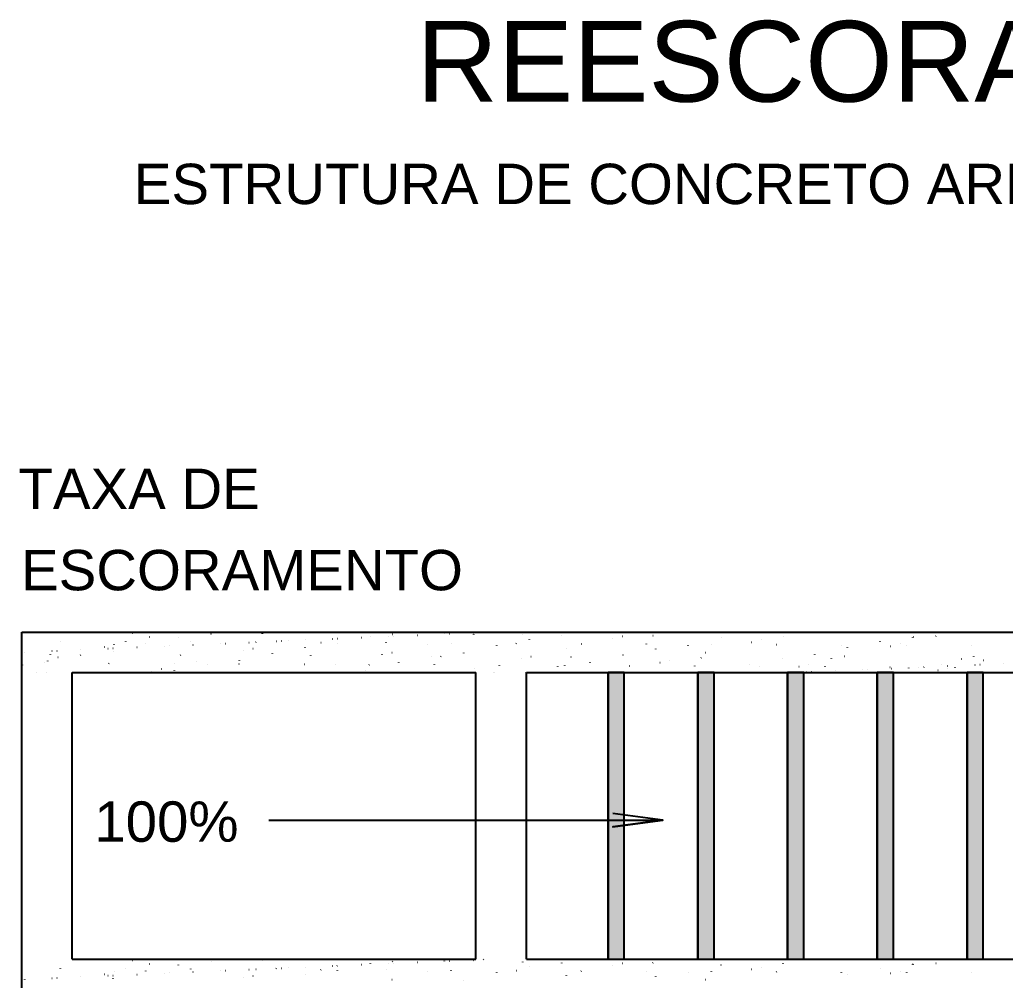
# Model space of a CAD drawing. Header units: millimetres. Extents: x 787 to 8287, y -592 to 17063.
# Drawn here: x 6638.3 to 6882.4, y 13691.1 to 13928.9 of the extents above; entities that cross this region are included whole.
import ezdxf

# ---------------------------------------------------------------- set-up
doc = ezdxf.new("R2010")
doc.units = ezdxf.units.MM
for name, color, linetype in [('1', 1, 'Continuous'), ('10', 10, 'Continuous'), ('6', 6, 'Continuous')]:
    doc.layers.add(name, color=color, linetype=linetype)
doc.styles.get("Standard").update_dxf_attribs({"font": 'arial.ttf'})

msp = doc.modelspace()

# ---------------------------------------------------------------- linework, layer by layer
at = {"layer": '1', "linetype": 'Continuous'}
for p, q in [((6638.82, 13777.34), (7088.82, 13777.34)), ((6638.82, 13767.34), (6638.82, 13777.34)), ((6666.19, 13777.09), (6666.23, 13777.13)), ((6750.65, 13777.2), (6750.7, 13777.21)), ((6753.2, 13777.3), (6753.25, 13777.31)), ((6830.8, 13777.32), (6830.85, 13777.33)), ((6648.44, 13775.04), (6648.47, 13775.08)), ((6664.6, 13775.01), (6664.63, 13775.05)), ((6670.47, 13776.15), (6670.52, 13776.16)), ((6677.69, 13775.86), (6677.69, 13775.91)), ((6680.68, 13774.88), (6680.71, 13774.92)), ((6685.72, 13776.81), (6685.72, 13776.86)), ((6695.1, 13774.78), (6695.15, 13774.78)), ((6696.83, 13774.85), (6696.86, 13774.89)), ((6698.43, 13776.93), (6698.46, 13776.97)), ((6701.85, 13775.07), (6701.9, 13775.08)), ((6703.09, 13775.13), (6703.14, 13775.13)), ((6704.88, 13775.18), (6704.93, 13775.19)), ((6708.99, 13775.39), (6709.04, 13775.39)), ((6712.91, 13774.72), (6712.94, 13774.76)), ((6715.73, 13775.68), (6715.78, 13775.68)), ((6716.98, 13775.73), (6717.03, 13775.74)), ((6722.88, 13775.99), (6722.93, 13775.99)), ((6725.16, 13776.3), (6725.17, 13776.35)), ((6729.06, 13774.69), (6729.09, 13774.73)), ((6729.62, 13776.29), (6729.67, 13776.29)), ((6730.66, 13776.77), (6730.69, 13776.81)), ((6730.87, 13776.34), (6730.92, 13776.34)), ((6736.76, 13776.6), (6736.81, 13776.6)), ((6743.51, 13776.89), (6743.56, 13776.9)), ((6744.76, 13776.95), (6744.81, 13776.95)), ((6750.76, 13776.76), (6750.81, 13776.77)), ((6762.89, 13776.61), (6762.92, 13776.65)), ((6764.56, 13775.43), (6764.57, 13775.48)), ((6772.59, 13776.38), (6772.59, 13776.42)), ((6785.17, 13775.79), (6785.21, 13775.8)), ((6787.61, 13776.34), (6787.65, 13776.35)), ((6795.13, 13776.45), (6795.16, 13776.49)), ((6812.03, 13775.87), (6812.04, 13775.92)), ((6819.57, 13774.83), (6819.62, 13774.84)), ((6822.01, 13775.37), (6822.06, 13775.38)), ((6827.36, 13776.29), (6827.39, 13776.33)), ((6851.43, 13775), (6851.44, 13775.05)), ((6859.46, 13775.94), (6859.47, 13775.99)), ((6859.59, 13776.13), (6859.62, 13776.17)), ((6865.21, 13776.35), (6865.26, 13776.36)), ((6638.82, 13772.32), (6638.82, 13772.32)), ((6638.82, 13772.32), (6638.82, 13772.32)), ((6639.56, 13772.35), (6639.61, 13772.36)), ((6646.3, 13772.65), (6646.35, 13772.65)), ((6647.55, 13772.7), (6647.6, 13772.71)), ((6653.44, 13772.96), (6653.49, 13772.96)), ((6659.24, 13773.66), (6659.29, 13773.67)), ((6660.19, 13773.26), (6660.24, 13773.26)), ((6661.43, 13773.31), (6661.48, 13773.31)), ((6661.45, 13772.56), (6661.45, 13772.61)), ((6661.68, 13774.2), (6661.73, 13774.21)), ((6667.33, 13773.57), (6667.38, 13773.57)), ((6669.59, 13774.4), (6669.6, 13774.45)), ((6674.07, 13773.86), (6674.12, 13773.86)), ((6675.32, 13773.92), (6675.37, 13773.92)), ((6681.22, 13774.17), (6681.27, 13774.18)), ((6687.96, 13774.47), (6688.01, 13774.47)), ((6689.21, 13774.52), (6689.26, 13774.52)), ((6693.65, 13772.69), (6693.7, 13772.7)), ((6696.09, 13773.23), (6696.14, 13773.25)), ((6708.99, 13773.52), (6709, 13773.57)), ((6717.02, 13774.47), (6717.02, 13774.52)), ((6730.5, 13772.27), (6730.55, 13772.28)), ((6739.29, 13774.22), (6739.34, 13774.23)), ((6745.14, 13774.56), (6745.17, 13774.6)), ((6748.32, 13772.13), (6748.33, 13772.18)), ((6756.46, 13773.96), (6756.47, 13774.01)), ((6761.3, 13774.53), (6761.33, 13774.57)), ((6773.69, 13773.25), (6773.74, 13773.26)), ((6777.37, 13774.4), (6777.41, 13774.44)), ((6793.53, 13774.37), (6793.56, 13774.41)), ((6795.86, 13773.09), (6795.87, 13773.14)), ((6803.89, 13774.03), (6803.9, 13774.08)), ((6808.1, 13772.29), (6808.15, 13772.3)), ((6809.61, 13774.24), (6809.64, 13774.28)), ((6825.76, 13774.21), (6825.79, 13774.25)), ((6841.84, 13774.08), (6841.87, 13774.12)), ((6843.34, 13773.53), (6843.34, 13773.58)), ((6853.98, 13773.86), (6854.03, 13773.87)), ((6856.42, 13774.4), (6856.47, 13774.41)), ((6858, 13774.05), (6858.03, 13774.09)), ((6874.07, 13773.92), (6874.1, 13773.96)), ((6644.35, 13769.7), (6644.38, 13769.74)), ((6645.33, 13770.15), (6645.33, 13770.2)), ((6645.95, 13771.79), (6645.98, 13771.83)), ((6647.77, 13771.12), (6647.82, 13771.13)), ((6653.42, 13771.61), (6653.43, 13771.66)), ((6678.18, 13771.63), (6678.21, 13771.67)), ((6682.18, 13770.15), (6682.23, 13770.16)), ((6692.75, 13770.22), (6692.76, 13770.27)), ((6700.89, 13772.06), (6700.9, 13772.11)), ((6710.41, 13771.47), (6710.44, 13771.51)), ((6728.06, 13771.73), (6728.11, 13771.74)), ((6732.2, 13769.72), (6732.2, 13769.76)), ((6740.29, 13771.18), (6740.3, 13771.23)), ((6742.65, 13771.31), (6742.68, 13771.35)), ((6762.47, 13770.76), (6762.52, 13770.77)), ((6764.91, 13771.3), (6764.96, 13771.31)), ((6774.88, 13771.15), (6774.91, 13771.18)), ((6779.62, 13769.79), (6779.63, 13769.84)), ((6787.77, 13771.62), (6787.77, 13771.67)), ((6796.87, 13769.8), (6796.92, 13769.81)), ((6799.31, 13770.34), (6799.36, 13770.35)), ((6807.11, 13770.98), (6807.14, 13771.02)), ((6827.16, 13770.75), (6827.17, 13770.8)), ((6835.19, 13771.69), (6835.2, 13771.74)), ((6839.35, 13770.82), (6839.38, 13770.86)), ((6842.51, 13771.32), (6842.56, 13771.33)), ((6871.58, 13770.66), (6871.61, 13770.7)), ((6874.64, 13771.19), (6874.64, 13771.24)), ((6876.92, 13770.35), (6876.97, 13770.36)), ((6638.82, 13769.13), (6638.82, 13769.13)), ((6638.82, 13696.34), (6638.82, 13767.34)), ((6638.99, 13769.17), (6639.03, 13769.18)), ((6642.53, 13767.34), (6642.53, 13767.34)), ((6642.53, 13767.34), (6642.53, 13767.34)), ((6644.96, 13767.34), (6644.96, 13767.34)), ((6644.96, 13767.34), (6644.96, 13767.34)), ((6651.32, 13767.34), (6751.32, 13767.34)), ((6651.32, 13696.34), (6651.32, 13767.34)), ((6652.86, 13767.34), (6652.86, 13767.34)), ((6652.86, 13767.34), (6652.86, 13767.34)), ((6652.86, 13767.34), (6652.86, 13767.34)), ((6658.71, 13767.34), (6658.71, 13767.34)), ((6660.43, 13769.57), (6660.46, 13769.61)), ((6660.76, 13767.34), (6660.76, 13767.34)), ((6668.66, 13767.34), (6668.66, 13767.34)), ((6668.66, 13767.34), (6668.66, 13767.34)), ((6669.49, 13767.34), (6669.49, 13767.34)), ((6669.49, 13767.34), (6669.49, 13767.34)), ((6669.49, 13767.34), (6669.49, 13767.34)), ((6670.95, 13767.66), (6671, 13767.67)), ((6673.39, 13768.2), (6673.44, 13768.21)), ((6674.89, 13767.34), (6674.89, 13767.34)), ((6674.89, 13767.34), (6674.89, 13767.34)), ((6676.57, 13767.34), (6676.57, 13767.34)), ((6676.57, 13767.34), (6676.57, 13767.34)), ((6676.58, 13769.54), (6676.61, 13769.58)), ((6676.63, 13767.81), (6676.63, 13767.86)), ((6684.47, 13767.34), (6684.47, 13767.34)), ((6684.47, 13767.34), (6684.47, 13767.34)), ((6684.47, 13767.34), (6684.47, 13767.34)), ((6684.72, 13769.27), (6684.73, 13769.32)), ((6691.07, 13767.34), (6691.07, 13767.34)), ((6692.37, 13767.34), (6692.37, 13767.34)), ((6692.66, 13769.41), (6692.69, 13769.45)), ((6700.27, 13767.34), (6700.27, 13767.34)), ((6700.27, 13767.34), (6700.27, 13767.34)), ((6707.24, 13767.34), (6707.24, 13767.34)), ((6707.24, 13767.34), (6707.24, 13767.34)), ((6708.18, 13767.34), (6708.18, 13767.34)), ((6708.18, 13767.34), (6708.18, 13767.34)), ((6708.18, 13767.34), (6708.18, 13767.34)), ((6708.25, 13767.34), (6708.25, 13767.34)), ((6708.25, 13767.34), (6708.25, 13767.34)), ((6708.81, 13769.38), (6708.84, 13769.42)), ((6716.08, 13767.34), (6716.08, 13767.34)), ((6716.59, 13769.18), (6716.64, 13769.2)), ((6723.42, 13767.34), (6723.42, 13767.34)), ((6723.98, 13767.34), (6723.98, 13767.34)), ((6724.05, 13767.88), (6724.06, 13767.93)), ((6724.89, 13769.25), (6724.92, 13769.29)), ((6731.88, 13767.34), (6731.88, 13767.34)), ((6731.88, 13767.34), (6731.88, 13767.34)), ((6739.6, 13767.34), (6739.6, 13767.34)), ((6739.6, 13767.34), (6739.6, 13767.34)), ((6739.79, 13767.34), (6739.79, 13767.34)), ((6739.79, 13767.34), (6739.79, 13767.34)), ((6739.79, 13767.34), (6739.79, 13767.34)), ((6741.05, 13769.22), (6741.08, 13769.26)), ((6747.02, 13767.34), (6747.02, 13767.34)), ((6747.02, 13767.34), (6747.02, 13767.34)), ((6747.69, 13767.34), (6747.69, 13767.34)), ((6751, 13768.22), (6751.04, 13768.23)), ((6751.32, 13696.34), (6751.32, 13767.34)), ((6751.32, 13696.34), (6751.32, 13767.34)), ((6755.59, 13767.34), (6755.59, 13767.34)), ((6755.59, 13767.34), (6755.59, 13767.34)), ((6755.78, 13767.34), (6755.78, 13767.34)), ((6757.13, 13769.09), (6757.16, 13769.13)), ((6763.49, 13767.34), (6763.49, 13767.34)), ((6763.49, 13767.34), (6763.49, 13767.34)), ((6763.5, 13767.37), (6763.51, 13767.42)), ((6763.82, 13767.34), (6963.82, 13767.34)), ((6763.82, 13696.34), (6763.82, 13767.34)), ((6771.4, 13767.34), (6771.4, 13767.34)), ((6771.4, 13767.34), (6771.4, 13767.34)), ((6771.4, 13767.34), (6771.4, 13767.34)), ((6771.59, 13768.84), (6771.6, 13768.89)), ((6771.96, 13767.34), (6771.96, 13767.34)), ((6771.96, 13767.34), (6771.96, 13767.34)), ((6773.28, 13769.06), (6773.31, 13769.1)), ((6779.3, 13767.34), (6779.3, 13767.34)), ((6785.78, 13767.34), (6785.78, 13767.34)), ((6785.78, 13767.34), (6785.78, 13767.34)), ((6785.78, 13767.34), (6785.78, 13767.34)), ((6787.2, 13767.34), (6787.2, 13767.34)), ((6787.2, 13767.34), (6787.2, 13767.34)), ((6788.13, 13767.34), (6788.13, 13767.34)), ((6789.36, 13768.93), (6789.39, 13768.97)), ((6795.1, 13767.34), (6795.1, 13767.34)), ((6795.1, 13767.34), (6795.1, 13767.34)), ((6795.1, 13767.34), (6795.1, 13767.34)), ((6803.01, 13767.34), (6803.01, 13767.34)), ((6804.31, 13767.34), (6804.31, 13767.34)), ((6804.31, 13767.34), (6804.31, 13767.34)), ((6805.51, 13768.9), (6805.54, 13768.94)), ((6810.91, 13767.34), (6810.91, 13767.34)), ((6810.92, 13767.44), (6810.93, 13767.49)), ((6818.81, 13767.34), (6818.81, 13767.34)), ((6818.81, 13767.34), (6818.81, 13767.34)), ((6819.07, 13769.28), (6819.08, 13769.33)), ((6820.49, 13767.34), (6820.49, 13767.34)), ((6821.59, 13768.77), (6821.62, 13768.81)), ((6824.54, 13767.34), (6824.54, 13767.34)), ((6824.54, 13767.34), (6824.54, 13767.34)), ((6824.54, 13767.34), (6824.54, 13767.34)), ((6826.72, 13767.34), (6826.72, 13767.34)), ((6826.72, 13767.34), (6826.72, 13767.34)), ((6826.72, 13767.34), (6826.72, 13767.34)), ((6831.28, 13768.83), (6831.33, 13768.84)), ((6831.6, 13767.34), (6831.6, 13767.34)), ((6831.6, 13767.34), (6831.6, 13767.34)), ((6831.6, 13767.34), (6831.6, 13767.34)), ((6833.19, 13767.41), (6833.24, 13767.41)), ((6833.72, 13769.37), (6833.77, 13769.38)), ((6834.44, 13767.46), (6834.49, 13767.46)), ((6834.62, 13767.34), (6834.62, 13767.34)), ((6836.67, 13767.34), (6836.67, 13767.34)), ((6836.67, 13767.34), (6836.67, 13767.34)), ((6837.75, 13768.74), (6837.78, 13768.78)), ((6840.33, 13767.72), (6840.38, 13767.72)), ((6842.52, 13767.34), (6842.52, 13767.34)), ((6842.52, 13767.34), (6842.52, 13767.34)), ((6847.08, 13768.01), (6847.13, 13768.01)), ((6848.32, 13768.07), (6848.37, 13768.07)), ((6850.42, 13767.34), (6850.42, 13767.34)), ((6850.42, 13767.34), (6850.42, 13767.34)), ((6850.42, 13767.34), (6850.42, 13767.34)), ((6852.85, 13767.34), (6852.85, 13767.34)), ((6853.83, 13768.61), (6853.86, 13768.65)), ((6854.22, 13768.32), (6854.27, 13768.33)), ((6858.33, 13767.34), (6858.33, 13767.34)), ((6858.33, 13767.34), (6858.33, 13767.34)), ((6858.33, 13767.34), (6858.33, 13767.34)), ((6858.47, 13768.41), (6858.47, 13768.46)), ((6860.96, 13768.62), (6861.01, 13768.62)), ((6862.21, 13768.67), (6862.26, 13768.68)), ((6863.31, 13767.34), (6863.31, 13767.34)), ((6863.31, 13767.34), (6863.31, 13767.34)), ((6863.31, 13767.34), (6863.31, 13767.34)), ((6865.69, 13767.86), (6865.74, 13767.88)), ((6866.23, 13767.34), (6866.23, 13767.34)), ((6866.49, 13769.35), (6866.5, 13769.4)), ((6868.11, 13768.93), (6868.16, 13768.93)), ((6868.13, 13768.41), (6868.18, 13768.42)), ((6869.03, 13767.34), (6869.03, 13767.34)), ((6869.03, 13767.34), (6869.03, 13767.34)), ((6869.98, 13768.58), (6870.01, 13768.62)), ((6874.13, 13767.34), (6874.13, 13767.34)), ((6874.13, 13767.34), (6874.13, 13767.34)), ((6874.85, 13769.22), (6874.9, 13769.23)), ((6876.1, 13769.28), (6876.15, 13769.28)), ((6881.99, 13769.54), (6882.04, 13769.54)), ((6882.03, 13767.34), (6882.03, 13767.34)), ((6882.03, 13767.34), (6882.03, 13767.34)), ((6882.03, 13767.34), (6882.03, 13767.34)), ((6638.82, 13686.34), (6638.82, 13696.34)), ((6648.44, 13694.04), (6648.47, 13694.08)), ((6651.32, 13696.34), (6751.32, 13696.34)), ((6666.19, 13696.09), (6666.23, 13696.13)), ((6670.47, 13695.15), (6670.52, 13695.16)), ((6677.69, 13694.86), (6677.69, 13694.91)), ((6685.72, 13695.81), (6685.72, 13695.86)), ((6698.43, 13695.93), (6698.46, 13695.97)), ((6701.85, 13694.07), (6701.9, 13694.08)), ((6703.09, 13694.13), (6703.14, 13694.13)), ((6704.88, 13694.18), (6704.93, 13694.19)), ((6708.99, 13694.39), (6709.04, 13694.39)), ((6715.73, 13694.68), (6715.78, 13694.68)), ((6716.98, 13694.73), (6717.03, 13694.74)), ((6722.88, 13694.99), (6722.93, 13694.99)), ((6725.16, 13695.3), (6725.17, 13695.35)), ((6729.62, 13695.29), (6729.67, 13695.29)), ((6730.66, 13695.77), (6730.69, 13695.81)), ((6730.87, 13695.34), (6730.92, 13695.34)), ((6736.76, 13695.6), (6736.81, 13695.6)), ((6743.51, 13695.89), (6743.56, 13695.9)), ((6744.76, 13695.95), (6744.81, 13695.95)), ((6750.65, 13696.2), (6750.7, 13696.21)), ((6750.76, 13695.76), (6750.81, 13695.77)), ((6753.2, 13696.3), (6753.25, 13696.31)), ((6762.89, 13695.61), (6762.92, 13695.65)), ((6763.82, 13696.34), (6963.82, 13696.34)), ((6764.56, 13694.43), (6764.57, 13694.48)), ((6772.59, 13695.38), (6772.59, 13695.42)), ((6785.17, 13694.79), (6785.21, 13694.8)), ((6787.61, 13695.34), (6787.65, 13695.35)), ((6795.13, 13695.45), (6795.16, 13695.49)), ((6812.03, 13694.87), (6812.04, 13694.92)), ((6822.01, 13694.37), (6822.06, 13694.38)), ((6827.36, 13695.29), (6827.39, 13695.33)), ((6830.8, 13696.32), (6830.85, 13696.33)), ((6859.46, 13694.94), (6859.47, 13694.99)), ((6859.59, 13695.13), (6859.62, 13695.17)), ((6865.21, 13695.35), (6865.26, 13695.36)), ((6646.3, 13691.65), (6646.35, 13691.65)), ((6647.55, 13691.7), (6647.6, 13691.71)), ((6653.44, 13691.96), (6653.49, 13691.96)), ((6659.24, 13692.66), (6659.29, 13692.67)), ((6660.19, 13692.26), (6660.24, 13692.26)), ((6661.43, 13692.31), (6661.48, 13692.31)), ((6661.68, 13693.2), (6661.73, 13693.21)), ((6664.6, 13694.01), (6664.63, 13694.05)), ((6667.33, 13692.57), (6667.38, 13692.57)), ((6669.59, 13693.4), (6669.6, 13693.45)), ((6674.07, 13692.86), (6674.12, 13692.86)), ((6675.32, 13692.92), (6675.37, 13692.92)), ((6680.68, 13693.88), (6680.71, 13693.92)), ((6681.22, 13693.17), (6681.27, 13693.18)), ((6687.96, 13693.47), (6688.01, 13693.47)), ((6689.21, 13693.52), (6689.26, 13693.52)), ((6693.65, 13691.69), (6693.7, 13691.7)), ((6695.1, 13693.78), (6695.15, 13693.78)), ((6696.09, 13692.23), (6696.14, 13692.25)), ((6696.83, 13693.85), (6696.86, 13693.89)), ((6708.99, 13692.52), (6709, 13692.57)), ((6712.91, 13693.72), (6712.94, 13693.76)), ((6717.02, 13693.47), (6717.02, 13693.52)), ((6729.06, 13693.69), (6729.09, 13693.73)), ((6739.29, 13693.22), (6739.34, 13693.23)), ((6745.14, 13693.56), (6745.17, 13693.6)), ((6756.46, 13692.96), (6756.47, 13693.01)), ((6761.3, 13693.53), (6761.33, 13693.57)), ((6773.69, 13692.25), (6773.74, 13692.26)), ((6777.37, 13693.4), (6777.41, 13693.44)), ((6793.53, 13693.37), (6793.56, 13693.41)), ((6795.86, 13692.09), (6795.87, 13692.14)), ((6803.89, 13693.03), (6803.9, 13693.08)), ((6809.61, 13693.24), (6809.64, 13693.28)), ((6819.57, 13693.83), (6819.62, 13693.84)), ((6825.76, 13693.21), (6825.79, 13693.25)), ((6841.84, 13693.08), (6841.87, 13693.12)), ((6843.34, 13692.53), (6843.34, 13692.58)), ((6851.43, 13694), (6851.44, 13694.05)), ((6853.98, 13692.86), (6854.03, 13692.87)), ((6856.42, 13693.4), (6856.47, 13693.41)), ((6858, 13693.05), (6858.03, 13693.09)), ((6874.07, 13692.92), (6874.1, 13692.96)), ((6638.82, 13691.32), (6638.82, 13691.32)), ((6638.82, 13691.32), (6638.82, 13691.32)), ((6639.56, 13691.35), (6639.61, 13691.36)), ((6661.45, 13691.56), (6661.45, 13691.61)), ((6730.5, 13691.27), (6730.55, 13691.28)), ((6748.32, 13691.13), (6748.33, 13691.18)), ((6808.1, 13691.29), (6808.15, 13691.3))]:
    msp.add_line(p, q, dxfattribs=at)
msp.add_lwpolyline([(6700, 13730.76), (6797.6, 13730.76), (6785.21, 13729.13), (6797.6, 13730.76), (6785.21, 13732.39)], dxfattribs=at)
at = {"layer": '10', "linetype": 'Continuous'}
for points in [[(6784.04, 13767.34), (6784.04, 13696.34), (6788.04, 13696.34), (6788.04, 13767.34), (6784.04, 13767.34)], [(6806.26, 13767.34), (6806.26, 13696.34), (6810.26, 13696.34), (6810.26, 13767.34), (6806.26, 13767.34)], [(6828.48, 13767.34), (6828.48, 13696.34), (6832.48, 13696.34), (6832.48, 13767.34), (6828.48, 13767.34)], [(6850.7, 13767.34), (6850.7, 13696.34), (6854.7, 13696.34), (6854.7, 13767.34), (6850.7, 13767.34)], [(6872.92, 13767.34), (6872.92, 13696.34), (6876.92, 13696.34), (6876.92, 13767.34), (6872.92, 13767.34)]]:
    msp.add_lwpolyline(points, dxfattribs=at)
at = {"layer": '6', "linetype": 'Continuous'}
for p, q in [((6784.04, 13696.34), (6784.04, 13767.34)), ((6788.04, 13696.34), (6788.04, 13767.34)), ((6806.26, 13696.34), (6806.26, 13767.34)), ((6810.26, 13696.34), (6810.26, 13767.34)), ((6828.48, 13696.34), (6828.48, 13767.34)), ((6832.48, 13696.34), (6832.48, 13767.34)), ((6850.7, 13696.34), (6850.7, 13767.34)), ((6854.7, 13696.34), (6854.7, 13767.34)), ((6872.92, 13696.34), (6872.92, 13767.34)), ((6876.92, 13696.34), (6876.92, 13767.34))]:
    msp.add_line(p, q, dxfattribs=at)
for points in [[(6784.04, 13767.34), (6784.04, 13696.34), (6788.04, 13696.34)], [(6784.04, 13767.34), (6788.04, 13696.34), (6788.04, 13767.34)], [(6784.04, 13767.34), (6788.04, 13767.34), (6784.04, 13767.34)], [(6806.26, 13767.34), (6806.26, 13696.34), (6810.26, 13696.34)], [(6806.26, 13767.34), (6810.26, 13696.34), (6810.26, 13767.34)], [(6806.26, 13767.34), (6810.26, 13767.34), (6806.26, 13767.34)], [(6828.48, 13767.34), (6828.48, 13696.34), (6832.48, 13696.34)], [(6828.48, 13767.34), (6832.48, 13696.34), (6832.48, 13767.34)], [(6828.48, 13767.34), (6832.48, 13767.34), (6828.48, 13767.34)], [(6850.7, 13767.34), (6850.7, 13696.34), (6854.7, 13696.34)], [(6850.7, 13767.34), (6854.7, 13696.34), (6854.7, 13767.34)], [(6850.7, 13767.34), (6854.7, 13767.34), (6850.7, 13767.34)], [(6872.92, 13767.34), (6872.92, 13696.34), (6876.92, 13696.34)], [(6872.92, 13767.34), (6876.92, 13696.34), (6876.92, 13767.34)], [(6872.92, 13767.34), (6876.92, 13767.34), (6872.92, 13767.34)]]:
    msp.add_solid(points, dxfattribs=at)

# ---------------------------------------------------------------- texts
at = {"layer": '1', "linetype": 'Continuous'}
for s, height, p in [('REESCORAMENTO', 20, (6736.57, 13908.64)), ('ESTRUTURA DE CONCRETO ARMADO CONVENCIONAL', 10, (6666.59, 13883.28)), ('TAXA DE', 10, (6638.02, 13807.79)), ('ESCORAMENTO', 10, (6638.66, 13787.67)), ('100%', 10, (6656.8, 13725.4))]:
    msp.add_text(s, height=height, dxfattribs=at).set_placement(p)

doc.saveas('drawing.dxf')
